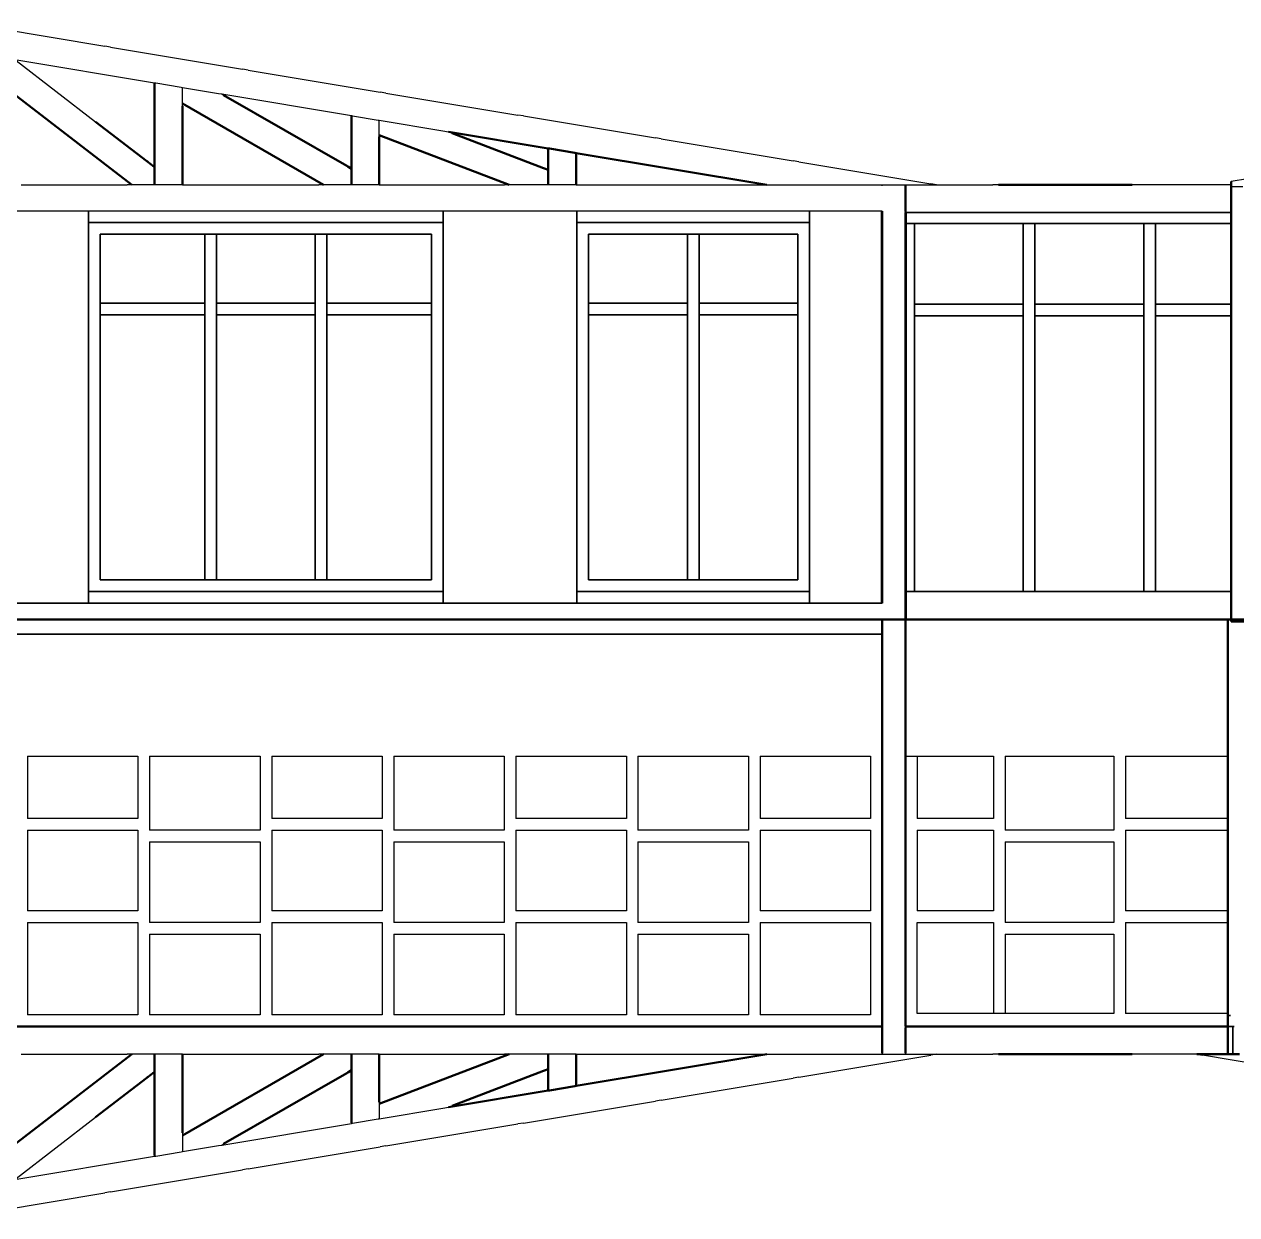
# Model space of a CAD drawing. Header units: centimetres. Extents: x 101 to 201, y 97 to 167.
# Drawn here: x 110.101 to 113.08, y 157.284 to 160.21 of the extents above; entities that cross this region are included whole.
import ezdxf

# ---------------------------------------------------------------- set-up
doc = ezdxf.new("R2010")
doc.units = ezdxf.units.CM
for name, color, linetype in [('corte', 1, 'Continuous'), ('grabado', 5, 'Continuous'), ('modulos alternativos', 10, 'Continuous')]:
    doc.layers.add(name, color=color, linetype=linetype)

msp = doc.modelspace()

# ---------------------------------------------------------------- linework, layer by layer
at = {"layer": 'corte'}
for p, q in [((109.9753, 160.2102), (110.2994, 160.1562)), ((110.3135, 160.1539), (110.2994, 160.1562)), ((110.3135, 160.1539), (110.6376, 160.0998)), ((110.0781, 160.1236), (110.4214, 160.0664)), ((110.0813, 160.1211), (110.2764, 159.9707)), ((110.6517, 160.0975), (110.6376, 160.0998)), ((110.6517, 160.0975), (110.9758, 160.0435)), ((110.4214, 160.0664), (110.4242, 160.0659)), ((110.4214, 160.0644), (110.4214, 160.0664)), ((110.5866, 160.0388), (110.905, 159.9858)), ((110.5866, 160.0388), (110.5912, 160.0362)), ((110.9899, 160.0411), (110.9758, 160.0435)), ((110.9899, 160.0411), (111.314, 159.9871)), ((110.49, 160.012), (110.49, 160.0153)), ((110.49, 160.0088), (110.49, 160.012)), ((110.905, 159.9858), (110.9078, 159.9853)), ((110.905, 159.9839), (110.905, 159.9858)), ((111.3281, 159.9848), (111.314, 159.9871)), ((111.3281, 159.9848), (111.6522, 159.9307)), ((111.1438, 159.946), (111.1526, 159.9426)), ((110.9736, 159.9376), (110.9736, 159.9406)), ((110.9736, 159.9363), (110.9736, 159.9376)), ((110.9736, 159.9333), (110.9736, 159.9363)), ((111.6663, 159.9284), (111.6522, 159.9307)), ((111.6663, 159.9284), (111.9904, 159.8744)), ((112.0045, 159.872), (111.9904, 159.8744)), ((112.0045, 159.872), (112.3286, 159.818)), ((113.3283, 159.8671), (113.0664, 159.8234)), ((110.0933, 159.8157), (110.2779, 159.8157)), ((110.2779, 159.8157), (110.3538, 159.8157)), ((110.3584, 159.8157), (110.3538, 159.8157)), ((110.3653, 159.8157), (110.3584, 159.8157)), ((110.49, 159.8157), (110.5392, 159.8157)), ((110.5392, 159.8157), (110.8249, 159.8157)), ((110.8305, 159.8157), (110.8249, 159.8157)), ((110.8364, 159.8157), (110.8305, 159.8157)), ((110.9736, 159.8157), (111.2811, 159.8157)), ((111.289, 159.8157), (111.2811, 159.8157)), ((111.2926, 159.8157), (111.289, 159.8157)), ((111.4571, 159.8157), (111.9141, 159.8157)), ((111.9141, 159.8157), (111.9255, 159.8157)), ((112.3256, 159.8157), (112.3426, 159.8157)), ((112.3426, 159.8157), (112.3286, 159.818)), ((112.3426, 159.8157), (112.4807, 159.8157)), ((112.495, 159.8157), (112.4807, 159.8157)), ((112.8378, 159.8157), (112.8235, 159.8157)), ((113.0664, 159.8157), (112.8378, 159.8157)), ((113.071, 157.6813), (113.071, 157.6785)), ((113.071, 157.6813), (113.071, 157.6785)), ((110.0933, 157.6785), (110.2779, 157.6785)), ((110.2779, 157.6785), (110.3538, 157.6785)), ((110.3584, 157.6785), (110.3538, 157.6785)), ((110.3653, 157.6785), (110.3584, 157.6785)), ((110.49, 157.6785), (110.5392, 157.6785)), ((110.5392, 157.6785), (110.8249, 157.6785)), ((110.8305, 157.6785), (110.8249, 157.6785)), ((110.8364, 157.6785), (110.8305, 157.6785)), ((110.9736, 157.6785), (111.2811, 157.6785)), ((111.289, 157.6785), (111.2811, 157.6785)), ((111.2926, 157.6785), (111.289, 157.6785)), ((111.4571, 157.6785), (111.9141, 157.6785)), ((111.9141, 157.6785), (111.9255, 157.6785)), ((112.0045, 157.6222), (112.3286, 157.6762)), ((112.3256, 157.6785), (112.3426, 157.6785)), ((112.3426, 157.6785), (112.3286, 157.6762)), ((112.3426, 157.6785), (112.4807, 157.6785)), ((112.495, 157.6785), (112.4807, 157.6785)), ((112.8378, 157.6785), (112.8235, 157.6785)), ((113.0584, 157.6785), (112.8378, 157.6785)), ((112.9821, 157.6785), (112.9962, 157.6762)), ((113.3203, 157.6222), (112.9962, 157.6762)), ((112.0045, 157.6222), (111.9904, 157.6198)), ((111.6663, 157.5658), (111.9904, 157.6198)), ((110.9736, 157.5609), (110.9736, 157.5579)), ((111.3281, 157.5094), (111.6522, 157.5635)), ((111.6663, 157.5658), (111.6522, 157.5635)), ((110.9736, 157.5579), (110.9736, 157.5566)), ((110.9736, 157.5566), (110.9736, 157.5536)), ((111.1438, 157.5482), (111.1526, 157.5516)), ((110.0813, 157.3731), (110.2764, 157.5235)), ((110.5866, 157.4554), (110.905, 157.5084)), ((110.905, 157.5103), (110.905, 157.5084)), ((110.905, 157.5084), (110.9078, 157.5089)), ((110.9899, 157.4531), (111.314, 157.5071)), ((111.3281, 157.5094), (111.314, 157.5071)), ((110.49, 157.4854), (110.49, 157.4822)), ((110.49, 157.4822), (110.49, 157.4789)), ((110.5866, 157.4554), (110.5912, 157.458)), ((110.6517, 157.3967), (110.9758, 157.4507)), ((110.9899, 157.4531), (110.9758, 157.4507)), ((110.0781, 157.3706), (110.4214, 157.4278)), ((110.4214, 157.4298), (110.4214, 157.4278)), ((110.4214, 157.4278), (110.4242, 157.4283)), ((110.3135, 157.3403), (110.6376, 157.3944)), ((110.6517, 157.3967), (110.6376, 157.3944)), ((109.9753, 157.284), (110.2994, 157.338)), ((110.3135, 157.3403), (110.2994, 157.338))]:
    msp.add_line(p, q, dxfattribs=at)
at = {"layer": 'corte', "lineweight": 50}
for p, q in [((110.0065, 160.0922), (110.3653, 159.8157)), ((110.4214, 159.859), (110.4214, 160.0644)), ((110.5912, 160.0362), (110.8936, 159.8618)), ((110.49, 160.0153), (110.8364, 159.8157)), ((110.49, 159.877), (110.49, 160.0088)), ((110.905, 159.8552), (110.905, 159.9839)), ((110.2764, 159.9707), (110.4027, 159.8734)), ((111.1438, 159.946), (111.3886, 159.9052)), ((110.9736, 159.9376), (111.2926, 159.8157)), ((110.9736, 159.8157), (110.9736, 159.9333)), ((111.1526, 159.9426), (111.3771, 159.8567)), ((111.3886, 159.9033), (111.3886, 159.9052)), ((111.3886, 159.8524), (111.3886, 159.9033)), ((111.4543, 159.8942), (111.4571, 159.8937)), ((111.4571, 159.8937), (111.9255, 159.8157)), ((111.4571, 159.8918), (111.4571, 159.8937)), ((111.4571, 159.8157), (111.4571, 159.8918)), ((110.4027, 159.8734), (110.4039, 159.8725)), ((110.4039, 159.8725), (110.4057, 159.8711)), ((110.4057, 159.8711), (110.41, 159.8678)), ((110.41, 159.8678), (110.4128, 159.8656)), ((110.4128, 159.8656), (110.4214, 159.859)), ((110.49, 159.8157), (110.49, 159.877)), ((110.8936, 159.8618), (110.8964, 159.8602)), ((110.8964, 159.8602), (110.905, 159.8552)), ((111.3771, 159.8567), (111.3799, 159.8557)), ((111.3799, 159.8557), (111.3886, 159.8524)), ((112.495, 159.8157), (112.8235, 159.8157)), ((113.0664, 159.8079), (113.0664, 159.8234)), ((113.0664, 159.7449), (113.0664, 159.8079)), ((113.0664, 159.7421), (113.0664, 159.7449)), ((113.0664, 159.7421), (113.0664, 158.7421)), ((112.2664, 158.7559), (112.2664, 158.7515)), ((113.0664, 158.7471), (107.9235, 158.7471)), ((112.2664, 158.7471), (107.9235, 158.7471)), ((112.2601, 158.7471), (113.0664, 158.7471)), ((112.2664, 158.7515), (112.2664, 158.7471)), ((113.0647, 158.7471), (113.0584, 158.7471)), ((113.0584, 158.7471), (117.4012, 158.7471)), ((113.0584, 157.7471), (113.0584, 158.7471)), ((113.0664, 158.7509), (113.0664, 158.7465)), ((113.0664, 158.7465), (113.0664, 158.7421)), ((113.0664, 158.7421), (117.4092, 158.7421)), ((113.0727, 158.7421), (113.0664, 158.7421)), ((113.0584, 157.7471), (113.0584, 157.7443)), ((113.0584, 157.7443), (113.0584, 157.6813)), ((113.0584, 157.6813), (113.0584, 157.6785)), ((110.0065, 157.402), (110.3653, 157.6785)), ((110.49, 157.4789), (110.8364, 157.6785)), ((110.49, 157.6785), (110.49, 157.6172)), ((110.9736, 157.6785), (110.9736, 157.5609)), ((110.9736, 157.5566), (111.2926, 157.6785)), ((111.4571, 157.6785), (111.4571, 157.6024)), ((111.4571, 157.6005), (111.9255, 157.6785)), ((112.495, 157.6785), (112.8235, 157.6785)), ((113.0567, 157.6785), (112.9821, 157.6785)), ((113.0584, 157.6785), (112.9992, 157.6785)), ((113.071, 157.6785), (113.0567, 157.6785)), ((113.087, 157.6785), (113.0584, 157.6785)), ((110.2764, 157.5235), (110.4027, 157.6208)), ((110.4027, 157.6208), (110.4039, 157.6218)), ((110.4039, 157.6218), (110.4057, 157.6231)), ((110.4057, 157.6231), (110.41, 157.6264)), ((110.41, 157.6264), (110.4128, 157.6286)), ((110.4128, 157.6286), (110.4214, 157.6352)), ((110.4214, 157.6352), (110.4214, 157.4298)), ((110.5912, 157.458), (110.8936, 157.6324)), ((110.8936, 157.6324), (110.8964, 157.634)), ((110.8964, 157.634), (110.905, 157.639)), ((110.905, 157.639), (110.905, 157.5103)), ((111.1526, 157.5516), (111.3771, 157.6375)), ((111.3771, 157.6375), (111.3799, 157.6385)), ((111.3799, 157.6385), (111.3886, 157.6418)), ((111.3886, 157.6418), (111.3886, 157.5909)), ((110.49, 157.6172), (110.49, 157.4854)), ((111.3886, 157.5909), (111.3886, 157.589)), ((111.4543, 157.6), (111.4571, 157.6005)), ((111.4571, 157.6024), (111.4571, 157.6005)), ((111.1438, 157.5482), (111.3886, 157.589))]:
    msp.add_line(p, q, dxfattribs=at)
at = {"layer": 'grabado'}
for p, q in [((110.4242, 160.0659), (110.4872, 160.0554)), ((110.4872, 160.0554), (110.49, 160.0549)), ((110.49, 160.0186), (110.49, 160.0549)), ((110.49, 160.0549), (110.5787, 160.0401)), ((110.5787, 160.0401), (110.5866, 160.0388)), ((110.49, 160.0153), (110.49, 160.0186)), ((110.9078, 159.9853), (110.9708, 159.9748)), ((110.9708, 159.9748), (110.9736, 159.9743)), ((110.9736, 159.9406), (110.9736, 159.9743)), ((110.9736, 159.9743), (111.1299, 159.9483)), ((111.1299, 159.9483), (111.1438, 159.946)), ((110.3699, 159.8157), (110.3653, 159.8157)), ((110.4214, 159.8157), (110.3699, 159.8157)), ((110.4242, 159.8157), (110.4214, 159.8157)), ((110.4872, 159.8157), (110.4242, 159.8157)), ((110.49, 159.8157), (110.4872, 159.8157)), ((110.842, 159.8157), (110.8364, 159.8157)), ((110.905, 159.8157), (110.842, 159.8157)), ((110.9078, 159.8157), (110.905, 159.8157)), ((110.9708, 159.8157), (110.9078, 159.8157)), ((110.9736, 159.8157), (110.9708, 159.8157)), ((111.3004, 159.8157), (111.2926, 159.8157)), ((111.3886, 159.8157), (111.3004, 159.8157)), ((111.3914, 159.8157), (111.3886, 159.8157)), ((111.4543, 159.8157), (111.3914, 159.8157)), ((111.4571, 159.8157), (111.4543, 159.8157)), ((111.9255, 159.8157), (111.9426, 159.8157)), ((111.9426, 159.8157), (112.2092, 159.8157)), ((112.2092, 159.8157), (112.2378, 159.8157)), ((112.2092, 159.8129), (112.2092, 159.8157)), ((112.2378, 159.8157), (112.2664, 159.8157)), ((112.2664, 159.8129), (112.2664, 159.8157)), ((112.2664, 159.8157), (112.3256, 159.8157)), ((113.095, 159.8107), (113.0664, 159.8107)), ((112.2092, 159.7504), (107.9807, 159.7504)), ((112.2664, 159.7471), (112.2664, 159.7499)), ((112.2092, 158.7427), (112.2092, 158.7383)), ((110.1092, 158.4112), (110.2592, 158.4112)), ((110.1092, 158.4112), (110.1092, 158.2581)), ((110.2592, 158.4112), (110.2878, 158.4112)), ((110.2878, 158.4112), (110.3807, 158.4112)), ((110.3807, 158.4112), (110.3807, 158.2581)), ((110.4092, 158.4112), (110.4092, 158.2295)), ((110.4092, 158.4112), (110.545, 158.4112)), ((110.545, 158.4112), (110.5735, 158.4112)), ((110.5735, 158.4112), (110.6807, 158.4112)), ((110.6807, 158.4112), (110.6807, 158.2295)), ((110.7092, 158.4112), (110.7092, 158.2581)), ((110.7092, 158.4112), (110.8164, 158.4112)), ((110.8164, 158.4112), (110.845, 158.4112)), ((110.845, 158.4112), (110.9807, 158.4112)), ((110.9807, 158.4112), (110.9807, 158.2581)), ((111.0092, 158.4112), (111.1021, 158.4112)), ((111.0092, 158.4112), (111.0092, 158.2295)), ((111.1021, 158.4112), (111.1307, 158.4112)), ((111.1307, 158.4112), (111.2807, 158.4112)), ((111.2807, 158.4112), (111.2807, 158.2295)), ((111.3092, 158.4112), (111.3092, 158.2581)), ((111.3092, 158.4112), (111.4592, 158.4112)), ((111.4592, 158.4112), (111.4878, 158.4112)), ((111.4878, 158.4112), (111.5807, 158.4112)), ((111.5807, 158.4112), (111.5807, 158.2581)), ((111.6092, 158.4112), (111.6092, 158.2295)), ((111.6092, 158.4112), (111.7307, 158.4112)), ((111.7307, 158.4112), (111.7592, 158.4112)), ((111.7592, 158.4112), (111.8807, 158.4112)), ((111.8807, 158.4112), (111.8807, 158.2295)), ((111.9092, 158.4112), (112.0021, 158.4112)), ((111.9092, 158.4112), (111.9092, 158.2581)), ((112.0021, 158.4112), (112.0307, 158.4112)), ((112.0307, 158.4112), (112.1807, 158.4112)), ((112.1807, 158.4112), (112.1807, 158.2581)), ((112.2657, 158.4112), (112.4685, 158.4112)), ((112.295, 158.4112), (112.295, 158.258)), ((112.4685, 158.4112), (112.4702, 158.4112)), ((112.4702, 158.4112), (112.4828, 158.4112)), ((112.4828, 158.4112), (112.4828, 158.258)), ((112.5113, 158.4112), (112.5113, 158.2294)), ((112.5113, 158.4112), (112.7643, 158.4112)), ((112.7643, 158.4112), (112.766, 158.4112)), ((112.766, 158.4112), (112.7786, 158.4112)), ((112.7786, 158.4112), (112.7786, 158.2294)), ((112.8071, 158.4112), (113.0584, 158.4112)), ((112.8071, 158.4112), (112.8071, 158.258)), ((110.2592, 158.2581), (110.1092, 158.2581)), ((110.2878, 158.2581), (110.2592, 158.2581)), ((110.3807, 158.2581), (110.2878, 158.2581)), ((110.8164, 158.2581), (110.7092, 158.2581)), ((110.845, 158.2581), (110.8164, 158.2581)), ((110.9807, 158.2581), (110.845, 158.2581)), ((111.4592, 158.2581), (111.3092, 158.2581)), ((111.4878, 158.2581), (111.4592, 158.2581)), ((111.5807, 158.2581), (111.4878, 158.2581)), ((112.0021, 158.2581), (111.9092, 158.2581)), ((112.0307, 158.2581), (112.0021, 158.2581)), ((112.1807, 158.2581), (112.0307, 158.2581)), ((112.3016, 158.258), (112.295, 158.258)), ((112.4685, 158.258), (112.3016, 158.258)), ((112.4702, 158.258), (112.4685, 158.258)), ((112.4828, 158.258), (112.4702, 158.258)), ((113.0584, 158.258), (112.8071, 158.258)), ((110.1092, 158.2295), (110.2592, 158.2295)), ((110.1092, 158.2295), (110.1092, 158.0312)), ((110.2592, 158.2295), (110.2878, 158.2295)), ((110.2878, 158.2295), (110.3807, 158.2295)), ((110.3807, 158.2295), (110.3807, 158.0312)), ((110.545, 158.2295), (110.4092, 158.2295)), ((110.5735, 158.2295), (110.545, 158.2295)), ((110.6807, 158.2295), (110.5735, 158.2295)), ((110.7092, 158.2295), (110.8164, 158.2295)), ((110.7092, 158.2295), (110.7092, 158.0312)), ((110.8164, 158.2295), (110.845, 158.2295)), ((110.845, 158.2295), (110.9807, 158.2295)), ((110.9807, 158.2295), (110.9807, 158.0312)), ((111.1021, 158.2295), (111.0092, 158.2295)), ((111.1307, 158.2295), (111.1021, 158.2295)), ((111.2807, 158.2295), (111.1307, 158.2295)), ((111.3092, 158.2295), (111.4592, 158.2295)), ((111.3092, 158.2295), (111.3092, 158.0312)), ((111.4592, 158.2295), (111.4878, 158.2295)), ((111.4878, 158.2295), (111.5807, 158.2295)), ((111.5807, 158.2295), (111.5807, 158.0312)), ((111.7307, 158.2295), (111.6092, 158.2295)), ((111.7592, 158.2295), (111.7307, 158.2295)), ((111.8807, 158.2295), (111.7592, 158.2295)), ((111.9092, 158.2295), (112.0021, 158.2295)), ((111.9092, 158.2295), (111.9092, 158.0312)), ((112.0021, 158.2295), (112.0307, 158.2295)), ((112.0307, 158.2295), (112.1807, 158.2295)), ((112.1807, 158.2295), (112.1807, 158.0312)), ((112.295, 158.2294), (112.3083, 158.2294)), ((112.295, 158.2294), (112.295, 158.031)), ((112.3083, 158.2294), (112.4685, 158.2294)), ((112.4685, 158.2294), (112.4702, 158.2294)), ((112.4702, 158.2294), (112.4828, 158.2294)), ((112.4828, 158.2294), (112.4828, 158.031)), ((112.7643, 158.2294), (112.5113, 158.2294)), ((112.766, 158.2294), (112.7643, 158.2294)), ((112.7786, 158.2294), (112.766, 158.2294)), ((112.8071, 158.2294), (113.0584, 158.2294)), ((112.8071, 158.2294), (112.8071, 158.031)), ((110.4092, 158.201), (110.545, 158.201)), ((110.4092, 158.201), (110.4092, 158.0026)), ((110.545, 158.201), (110.5735, 158.201)), ((110.5735, 158.201), (110.6807, 158.201)), ((110.6807, 158.201), (110.6807, 158.0026)), ((111.0092, 158.201), (111.1021, 158.201)), ((111.0092, 158.201), (111.0092, 158.0026)), ((111.1021, 158.201), (111.1307, 158.201)), ((111.1307, 158.201), (111.2807, 158.201)), ((111.2807, 158.201), (111.2807, 158.0026)), ((111.6092, 158.201), (111.7307, 158.201)), ((111.6092, 158.201), (111.6092, 158.0026)), ((111.7307, 158.201), (111.7592, 158.201)), ((111.7592, 158.201), (111.8807, 158.201)), ((111.8807, 158.201), (111.8807, 158.0026)), ((112.5113, 158.2008), (112.7643, 158.2008)), ((112.5113, 158.2008), (112.5113, 158.0054)), ((112.7643, 158.2008), (112.766, 158.2008)), ((112.766, 158.2008), (112.7786, 158.2008)), ((112.7786, 158.2008), (112.7786, 158.0025)), ((110.2592, 158.0312), (110.1092, 158.0312)), ((110.2878, 158.0312), (110.2592, 158.0312)), ((110.3807, 158.0312), (110.2878, 158.0312)), ((110.8164, 158.0312), (110.7092, 158.0312)), ((110.845, 158.0312), (110.8164, 158.0312)), ((110.9807, 158.0312), (110.845, 158.0312)), ((111.4592, 158.0312), (111.3092, 158.0312)), ((111.4878, 158.0312), (111.4592, 158.0312)), ((111.5807, 158.0312), (111.4878, 158.0312)), ((112.0021, 158.0312), (111.9092, 158.0312)), ((112.0307, 158.0312), (112.0021, 158.0312)), ((112.1807, 158.0312), (112.0307, 158.0312)), ((112.3547, 158.031), (112.295, 158.031)), ((112.4685, 158.031), (112.3547, 158.031)), ((112.4702, 158.031), (112.4685, 158.031)), ((112.4828, 158.031), (112.4702, 158.031)), ((113.0584, 158.031), (112.8071, 158.031)), ((110.1092, 158.0026), (110.2592, 158.0026)), ((110.1092, 158.0026), (110.1092, 157.7757)), ((110.2592, 158.0026), (110.2878, 158.0026)), ((110.2878, 158.0026), (110.3807, 158.0026)), ((110.3807, 158.0026), (110.3807, 157.974)), ((110.545, 158.0026), (110.4092, 158.0026)), ((110.5735, 158.0026), (110.545, 158.0026)), ((110.6807, 158.0026), (110.5735, 158.0026)), ((110.7092, 158.0026), (110.8164, 158.0026)), ((110.7092, 158.0026), (110.7092, 157.974)), ((110.8164, 158.0026), (110.845, 158.0026)), ((110.845, 158.0026), (110.9807, 158.0026)), ((110.9807, 158.0026), (110.9807, 157.974)), ((111.1021, 158.0026), (111.0092, 158.0026)), ((111.1307, 158.0026), (111.1021, 158.0026)), ((111.2807, 158.0026), (111.1307, 158.0026)), ((111.3092, 158.0026), (111.4592, 158.0026)), ((111.3092, 158.0026), (111.3092, 157.7757)), ((111.4592, 158.0026), (111.4878, 158.0026)), ((111.4878, 158.0026), (111.5807, 158.0026)), ((111.5807, 158.0026), (111.5807, 157.974)), ((111.7307, 158.0026), (111.6092, 158.0026)), ((111.7592, 158.0026), (111.7307, 158.0026)), ((111.8807, 158.0026), (111.7592, 158.0026)), ((111.9092, 158.0026), (112.0021, 158.0026)), ((111.9092, 158.0026), (111.9092, 157.974)), ((112.0021, 158.0026), (112.0307, 158.0026)), ((112.0307, 158.0026), (112.1807, 158.0026)), ((112.1807, 158.0026), (112.1807, 157.7757)), ((112.295, 158.0025), (112.3614, 158.0025)), ((112.295, 157.7785), (112.295, 158.0025)), ((112.3614, 158.0025), (112.4702, 158.0025)), ((112.4702, 158.0025), (112.4828, 158.0025)), ((112.4828, 158.0025), (112.4828, 157.7785)), ((112.5113, 158.0054), (112.5113, 158.0025)), ((112.766, 158.0025), (112.5113, 158.0025)), ((112.7786, 158.0025), (112.766, 158.0025)), ((112.8071, 158.0025), (113.0584, 158.0025)), ((112.8071, 158.0025), (112.8071, 157.9769)), ((110.3807, 157.974), (110.3807, 157.8042)), ((110.4092, 157.974), (110.545, 157.974)), ((110.4092, 157.974), (110.4092, 157.8042)), ((110.545, 157.974), (110.5735, 157.974)), ((110.5735, 157.974), (110.6807, 157.974)), ((110.6807, 157.974), (110.6807, 157.8042)), ((110.7092, 157.974), (110.7092, 157.8042)), ((110.9807, 157.974), (110.9807, 157.8042)), ((111.0092, 157.974), (111.1021, 157.974)), ((111.0092, 157.974), (111.0092, 157.8042)), ((111.1021, 157.974), (111.1307, 157.974)), ((111.1307, 157.974), (111.2807, 157.974)), ((111.2807, 157.974), (111.2807, 157.7757)), ((111.5807, 157.974), (111.5807, 157.8042)), ((111.6092, 157.974), (111.7307, 157.974)), ((111.6092, 157.974), (111.6092, 157.8042)), ((111.7307, 157.974), (111.7592, 157.974)), ((111.7592, 157.974), (111.8807, 157.974)), ((111.8807, 157.974), (111.8807, 157.8042)), ((111.9092, 157.974), (111.9092, 157.8042)), ((112.5113, 157.9739), (112.7626, 157.9739)), ((112.5113, 157.9739), (112.5113, 157.7785)), ((112.7626, 157.9739), (112.766, 157.9739)), ((112.766, 157.9739), (112.7786, 157.9739)), ((112.7786, 157.9739), (112.7786, 157.7785)), ((112.8071, 157.9769), (112.8071, 157.7785)), ((110.3807, 157.8042), (110.3807, 157.7757)), ((110.4092, 157.8042), (110.4092, 157.7757)), ((110.6807, 157.8042), (110.6807, 157.7757)), ((110.7092, 157.8042), (110.7092, 157.7757)), ((110.9807, 157.8042), (110.9807, 157.7757)), ((111.0092, 157.8042), (111.0092, 157.7757)), ((111.5807, 157.8042), (111.5807, 157.7757)), ((111.6092, 157.8042), (111.6092, 157.7757)), ((111.8807, 157.8042), (111.8807, 157.7757)), ((111.9092, 157.8042), (111.9092, 157.7757)), ((110.2592, 157.7757), (110.1092, 157.7757)), ((110.3807, 157.7757), (110.2592, 157.7757)), ((110.6807, 157.7757), (110.4092, 157.7757)), ((110.9807, 157.7757), (110.7092, 157.7757)), ((111.1307, 157.7757), (111.0092, 157.7757)), ((111.2807, 157.7757), (111.1307, 157.7757)), ((111.4592, 157.7757), (111.3092, 157.7757)), ((111.5807, 157.7757), (111.4592, 157.7757)), ((111.5807, 157.7757), (111.4592, 157.7757)), ((111.8807, 157.7757), (111.6092, 157.7757)), ((111.8807, 157.7757), (111.6092, 157.7757)), ((112.0307, 157.7757), (111.9092, 157.7757)), ((112.0307, 157.7757), (111.9092, 157.7757)), ((112.1807, 157.7757), (112.0307, 157.7757)), ((112.4139, 157.7785), (112.295, 157.7785)), ((112.5113, 157.7785), (112.4139, 157.7785)), ((112.7626, 157.7785), (112.5113, 157.7785)), ((112.766, 157.7785), (112.7626, 157.7785)), ((112.7786, 157.7785), (112.766, 157.7785)), ((113.0567, 157.7785), (112.8071, 157.7785)), ((113.0584, 157.7785), (113.0567, 157.7785)), ((107.9807, 157.7471), (112.2092, 157.7471)), ((112.2664, 157.7471), (112.2664, 157.7443)), ((112.2092, 157.6813), (112.2092, 157.6785)), ((112.2664, 157.6813), (112.2664, 157.6785)), ((110.3699, 157.6785), (110.3653, 157.6785)), ((110.4214, 157.6785), (110.3699, 157.6785)), ((110.4242, 157.6785), (110.4214, 157.6785)), ((110.4872, 157.6785), (110.4242, 157.6785)), ((110.49, 157.6785), (110.4872, 157.6785)), ((110.842, 157.6785), (110.8364, 157.6785)), ((110.905, 157.6785), (110.842, 157.6785)), ((110.9078, 157.6785), (110.905, 157.6785)), ((110.9708, 157.6785), (110.9078, 157.6785)), ((110.9736, 157.6785), (110.9708, 157.6785)), ((111.3004, 157.6785), (111.2926, 157.6785)), ((111.3886, 157.6785), (111.3004, 157.6785)), ((111.3914, 157.6785), (111.3886, 157.6785)), ((111.4543, 157.6785), (111.3914, 157.6785)), ((111.4571, 157.6785), (111.4543, 157.6785)), ((111.9255, 157.6785), (111.9426, 157.6785)), ((111.9426, 157.6785), (112.2092, 157.6785)), ((112.2092, 157.6785), (112.2378, 157.6785)), ((112.2378, 157.6785), (112.2664, 157.6785)), ((112.2664, 157.6785), (112.3256, 157.6785)), ((110.9736, 157.5536), (110.9736, 157.5199)), ((110.9736, 157.5199), (111.1299, 157.5459)), ((111.1299, 157.5459), (111.1438, 157.5482)), ((110.9078, 157.5089), (110.9708, 157.5194)), ((110.9708, 157.5194), (110.9736, 157.5199)), ((110.49, 157.4789), (110.49, 157.4756)), ((110.49, 157.4756), (110.49, 157.4393)), ((110.49, 157.4393), (110.5787, 157.4541)), ((110.5787, 157.4541), (110.5866, 157.4554)), ((110.4242, 157.4283), (110.4872, 157.4388)), ((110.4872, 157.4388), (110.49, 157.4393))]:
    msp.add_line(p, q, dxfattribs=at)
at = {"layer": 'grabado', "lineweight": 50}
for p, q in [((111.3886, 159.9052), (111.3914, 159.9047)), ((111.3914, 159.9047), (111.4543, 159.8942)), ((110.4214, 159.859), (110.4214, 159.8554)), ((110.4214, 159.8554), (110.4214, 159.8157)), ((110.905, 159.8552), (110.905, 159.852)), ((110.905, 159.852), (110.905, 159.8157)), ((111.3886, 159.8524), (111.3886, 159.8494)), ((111.3886, 159.8494), (111.3886, 159.8157)), ((112.2664, 159.7499), (112.2664, 159.8129)), ((112.2092, 158.7471), (112.2092, 158.7112)), ((112.2664, 158.7427), (112.2664, 158.7471)), ((112.2664, 158.7383), (112.2664, 158.7427)), ((112.2664, 158.7383), (112.2664, 158.7112)), ((112.2092, 157.7471), (112.2092, 158.7112)), ((112.2664, 158.7112), (112.2664, 158.6626)), ((112.2664, 158.6626), (112.2664, 158.658)), ((112.2664, 158.658), (112.2664, 158.6098)), ((112.2664, 158.6098), (112.2664, 158.6069)), ((112.2664, 158.6069), (112.2664, 158.604)), ((112.2664, 158.604), (112.2664, 158.5402)), ((112.2664, 158.5402), (112.2664, 158.5374)), ((112.2664, 158.5374), (112.2664, 158.5084)), ((112.2664, 158.5084), (112.2664, 158.5067)), ((112.2664, 158.5067), (112.2664, 158.472)), ((112.2664, 157.7471), (112.2664, 158.472)), ((112.2092, 157.7471), (107.9807, 157.7471)), ((112.2092, 157.6813), (112.2092, 157.7471)), ((112.2664, 157.7471), (113.0584, 157.7471)), ((112.2664, 157.7443), (112.2664, 157.6813)), ((110.4214, 157.6388), (110.4214, 157.6785)), ((110.905, 157.6422), (110.905, 157.6785)), ((111.3886, 157.6448), (111.3886, 157.6785)), ((110.4214, 157.6352), (110.4214, 157.6388)), ((110.905, 157.639), (110.905, 157.6422)), ((111.3886, 157.6418), (111.3886, 157.6448)), ((111.3914, 157.5895), (111.4543, 157.6)), ((111.3886, 157.589), (111.3914, 157.5895))]:
    msp.add_line(p, q, dxfattribs=at)
at = {"layer": 'grabado', "lineweight": 35}
for p, q in [((110.2592, 159.7231), (110.2592, 159.7504)), ((111.1307, 159.7504), (111.1307, 159.7231)), ((111.4592, 159.7231), (111.4592, 159.7504)), ((112.0307, 159.7504), (112.0307, 159.7231)), ((112.2664, 159.7471), (113.0664, 159.7471)), ((111.1307, 159.7231), (110.2592, 159.7231)), ((110.2592, 158.8162), (110.2592, 159.7231)), ((111.1307, 158.8162), (111.1307, 159.7231)), ((112.0307, 159.7231), (111.4592, 159.7231)), ((111.4592, 158.8162), (111.4592, 159.7231)), ((111.4592, 159.7231), (111.4592, 158.8162)), ((112.0307, 159.7231), (111.4592, 159.7231)), ((112.0307, 158.8162), (112.0307, 159.7231)), ((112.0307, 158.8162), (112.0307, 159.7231)), ((112.2887, 159.7203), (112.2664, 159.7203)), ((112.2887, 159.5219), (112.2887, 159.7203)), ((112.5542, 159.7203), (112.2887, 159.7203)), ((112.5559, 159.7203), (112.5542, 159.7203)), ((112.5845, 159.7203), (112.5559, 159.7203)), ((112.5559, 159.6945), (112.5559, 159.7203)), ((112.5845, 159.5219), (112.5845, 159.7203)), ((112.8483, 159.7203), (112.5845, 159.7203)), ((112.8517, 159.7203), (112.8483, 159.7203)), ((113.0664, 159.7203), (112.8517, 159.7203)), ((112.8517, 159.6945), (112.8517, 159.7203)), ((112.8803, 158.8162), (112.8803, 159.7203)), ((110.2878, 159.6945), (110.545, 159.6945)), ((110.2878, 159.5247), (110.2878, 159.6945)), ((110.5735, 159.6945), (110.545, 159.6945)), ((110.545, 159.5247), (110.545, 159.6945)), ((110.5735, 159.5247), (110.5735, 159.6945)), ((110.5735, 159.6945), (110.8164, 159.6945)), ((110.845, 159.6945), (110.8164, 159.6945)), ((110.8164, 159.5247), (110.8164, 159.6945)), ((110.845, 159.6945), (111.1021, 159.6945)), ((110.845, 159.5247), (110.845, 159.6945)), ((111.1021, 159.6945), (111.1021, 159.5247)), ((111.4878, 159.5247), (111.4878, 159.6945)), ((111.4878, 159.6945), (111.7307, 159.6945)), ((111.7592, 159.6945), (111.7307, 159.6945)), ((111.7307, 159.5247), (111.7307, 159.6945)), ((111.7592, 159.6945), (112.0021, 159.6945)), ((111.7592, 159.5247), (111.7592, 159.6945)), ((112.0021, 159.6945), (112.0021, 159.5247)), ((112.5559, 159.5247), (112.5559, 159.6945)), ((112.8517, 159.5247), (112.8517, 159.6945)), ((110.2878, 159.5247), (110.545, 159.5247)), ((110.2878, 159.5247), (110.2878, 159.4962)), ((110.545, 159.5247), (110.545, 159.4962)), ((110.5735, 159.5247), (110.8164, 159.5247)), ((110.5735, 159.5247), (110.5735, 159.4962)), ((110.8164, 159.5247), (110.8164, 159.4962)), ((110.845, 159.5247), (111.1021, 159.5247)), ((110.845, 159.5247), (110.845, 159.4962)), ((111.1021, 159.5247), (111.1021, 159.4962)), ((111.4878, 159.5247), (111.7307, 159.5247)), ((111.4878, 159.5247), (111.4878, 159.4962)), ((111.7307, 159.5247), (111.7307, 159.4962)), ((111.7592, 159.5247), (112.0021, 159.5247)), ((111.7592, 159.5247), (111.7592, 159.4962)), ((112.0021, 159.5247), (112.0021, 159.4962)), ((112.2904, 159.5219), (112.2887, 159.5219)), ((112.2887, 159.4962), (112.2887, 159.5219)), ((112.2904, 159.5219), (112.5542, 159.5219)), ((112.5542, 159.5219), (112.5559, 159.5219)), ((112.5559, 159.5219), (112.5559, 159.5247)), ((112.5559, 159.4933), (112.5559, 159.5219)), ((112.5862, 159.5219), (112.5845, 159.5219)), ((112.5845, 159.4962), (112.5845, 159.5219)), ((112.5862, 159.5219), (112.8483, 159.5219)), ((112.8483, 159.5219), (112.8517, 159.5219)), ((112.8517, 159.5219), (112.8517, 159.5247)), ((112.8517, 159.4933), (112.8517, 159.5219)), ((112.8803, 159.5219), (113.0664, 159.5219)), ((110.2878, 159.4962), (110.545, 159.4962)), ((110.2878, 158.8447), (110.2878, 159.4962)), ((110.545, 158.8447), (110.545, 159.4962)), ((110.5735, 159.4962), (110.8164, 159.4962)), ((110.5735, 158.8447), (110.5735, 159.4962)), ((110.8164, 158.8447), (110.8164, 159.4962)), ((110.845, 159.4962), (111.1021, 159.4962)), ((110.845, 158.8447), (110.845, 159.4962)), ((111.1021, 159.4962), (111.1021, 158.8447)), ((111.4878, 159.4962), (111.7307, 159.4962)), ((111.4878, 158.8447), (111.4878, 159.4962)), ((111.7307, 158.8447), (111.7307, 159.4962)), ((111.7592, 159.4962), (112.0021, 159.4962)), ((111.7592, 158.8447), (111.7592, 159.4962)), ((112.0021, 159.4962), (112.0021, 158.8447)), ((112.2887, 159.4933), (112.2887, 159.4962)), ((112.2887, 159.4933), (112.2904, 159.4933)), ((112.2887, 158.8162), (112.2887, 159.4933)), ((112.2904, 159.4933), (112.5542, 159.4933)), ((112.5559, 159.4933), (112.5542, 159.4933)), ((112.5559, 158.8162), (112.5559, 159.4933)), ((112.5845, 159.4933), (112.5845, 159.4962)), ((112.5845, 159.4933), (112.5862, 159.4933)), ((112.5845, 158.8162), (112.5845, 159.4933)), ((112.5862, 159.4933), (112.85, 159.4933)), ((112.8517, 159.4933), (112.85, 159.4933)), ((112.8517, 158.8162), (112.8517, 159.4933)), ((112.8803, 159.4933), (113.0664, 159.4933)), ((110.545, 158.8447), (110.2878, 158.8447)), ((110.5735, 158.8447), (110.545, 158.8447)), ((110.8164, 158.8447), (110.5735, 158.8447)), ((110.845, 158.8447), (110.8164, 158.8447)), ((111.1021, 158.8447), (110.845, 158.8447)), ((111.7307, 158.8447), (111.4878, 158.8447)), ((111.7592, 158.8447), (111.7307, 158.8447)), ((112.0021, 158.8447), (111.7592, 158.8447)), ((111.1307, 158.8162), (110.2592, 158.8162)), ((110.2592, 158.7876), (110.2592, 158.8162)), ((111.1307, 158.8162), (111.1307, 158.7876)), ((112.0307, 158.8162), (111.4592, 158.8162)), ((111.4592, 158.7876), (111.4592, 158.8162)), ((111.4592, 158.8162), (112.0307, 158.8162)), ((112.0307, 158.8162), (112.0307, 158.7876)), ((112.2887, 158.8162), (112.2664, 158.8162)), ((112.5542, 158.8162), (112.2887, 158.8162)), ((112.5542, 158.8162), (112.5559, 158.8162)), ((112.5845, 158.8162), (112.5559, 158.8162)), ((112.85, 158.8162), (112.5845, 158.8162)), ((112.85, 158.8162), (112.8517, 158.8162)), ((112.8803, 158.8162), (112.8517, 158.8162)), ((113.0664, 158.8162), (112.8803, 158.8162)), ((109.9307, 158.7876), (110.2592, 158.7876)), ((110.2592, 158.7876), (111.1307, 158.7876)), ((111.1307, 158.7876), (111.4592, 158.7876)), ((111.4592, 158.7876), (112.0307, 158.7876)), ((112.0307, 158.7876), (112.2092, 158.7876)), ((110.2592, 158.7112), (109.9307, 158.7112)), ((111.1307, 158.7112), (110.2592, 158.7112)), ((111.4592, 158.7112), (111.1307, 158.7112)), ((112.0307, 158.7112), (111.4592, 158.7112)), ((112.2092, 158.7112), (112.0307, 158.7112)), ((113.0647, 157.7739), (113.0584, 157.7739)), ((113.0584, 157.7471), (113.0683, 157.7471)), ((113.071, 157.7471), (113.0683, 157.7471)), ((113.071, 157.7471), (113.071, 157.7443)), ((113.071, 157.7471), (113.0737, 157.7471)), ((113.071, 157.7471), (113.071, 157.7443)), ((113.071, 157.6813), (113.071, 157.7443)), ((113.071, 157.6813), (113.071, 157.7443))]:
    msp.add_line(p, q, dxfattribs=at)
at = {"layer": 'grabado', "lineweight": 53}
for p, q in [((112.2092, 158.7876), (112.2092, 159.7504)), ((112.2664, 159.7471), (112.2664, 158.7471))]:
    msp.add_line(p, q, dxfattribs=at)
at = {"layer": 'modulos alternativos'}
for p, q in [((113.0664, 159.8157), (113.0664, 158.7471)), ((113.0584, 158.7471), (112.2664, 158.7471)), ((113.0584, 158.7471), (113.0584, 157.6785))]:
    msp.add_line(p, q, dxfattribs=at)

doc.saveas('drawing.dxf')
